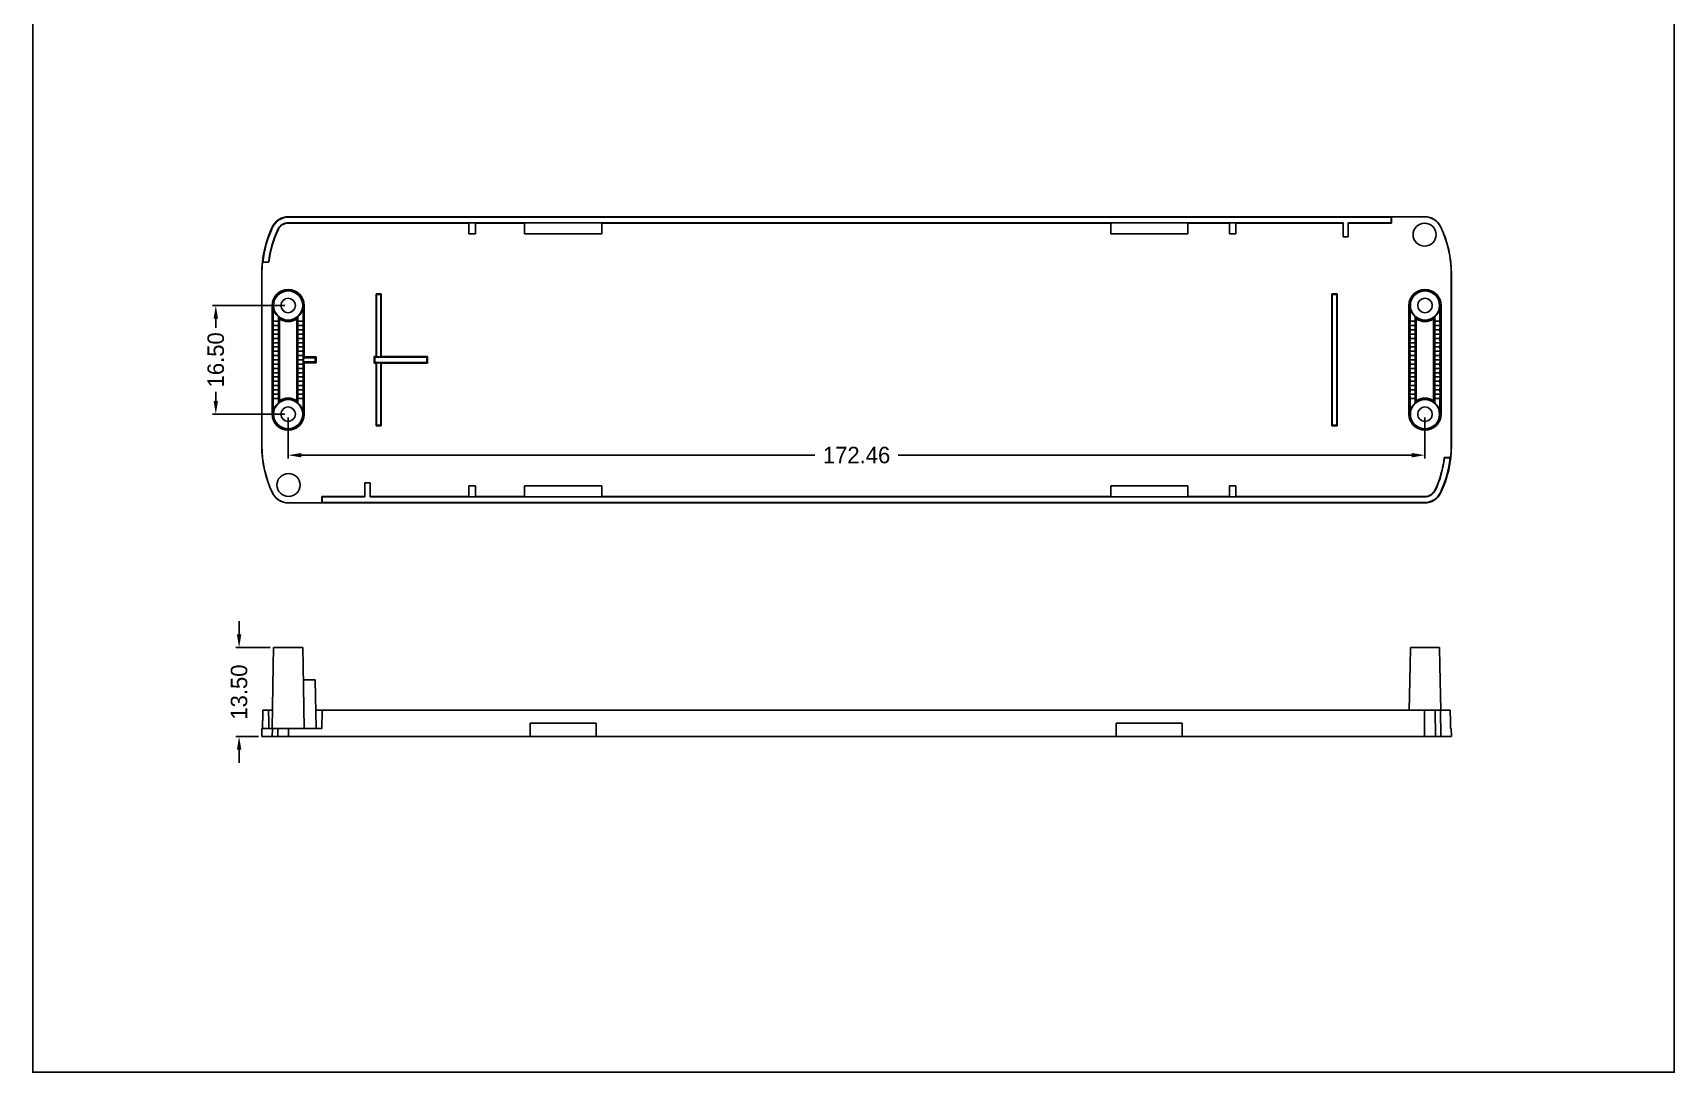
# Model space of a CAD drawing. Header units: millimetres. Extents: x 238 to 487, y 274 to 602.
# Drawn here: x 237.8 to 486.8, y 274.2 to 432 of the extents above; entities that cross this region are included whole.
import ezdxf

# ---------------------------------------------------------------- set-up
doc = ezdxf.new("R2010")
doc.units = ezdxf.units.MM
doc.layers.get('0').update_dxf_attribs({"linetype": 'CONTINUOUS'})
doc.layers.get('Defpoints').update_dxf_attribs({"linetype": 'CONTINUOUS'})
doc.layers.add('12', color=7, linetype='CONTINUOUS')
doc.layers.add('dim', color=82, linetype='CONTINUOUS', lineweight=9)
doc.dimstyles.get("Standard").update_dxf_attribs({"dimtxt": 0.18, "dimasz": 0.18, "dimexe": 0.18, "dimexo": 0.0625, "dimgap": 0.09, "dimtad": 0, "dimzin": 0, "dimdsep": 46, "dimtxsty": 'Standard', "dimcen": 0.09, "dimadec": 0, "dimazin": 0, "dimtfac": 1, "dimtofl": 0, "dimtmove": 0, "dimatfit": 3, "dimfxl": 0, "dimtolj": 1, "dimtzin": 0, "dimarcsym": 0})

# ---------------------------------------------------------------- blocks, each defined once
blk = doc.blocks.new('*D15')
at = {"layer": 'Defpoints', "color": 0}
for p in [(269.09, 338.66), (274.31, 338.66), (272.53, 325.16)]:
    blk.add_point(p, dxfattribs=at)
at = {"layer": 'dim', "color": 0, "lineweight": -2}
for p, q in [((269.09, 340.66), (269.09, 342.66)), ((273.81, 338.66), (268.59, 338.66)), ((272.03, 325.16), (268.59, 325.16)), ((269.09, 323.16), (269.09, 321.16))]:
    blk.add_line(p, q, dxfattribs=at)
at = {"layer": 'dim', "color": 0}
for points in [[(268.76, 340.66), (269.43, 340.66), (269.09, 338.66)], [(268.76, 323.16), (269.43, 323.16), (269.09, 325.16)]]:
    blk.add_solid(points, dxfattribs=at)
at = {"layer": 'dim', "color": 0, "insert": (269.09, 331.91), "char_height": 2.5, "attachment_point": 5, "rotation": 90}
blk.add_mtext('\\A1;13.50', dxfattribs=at)
blk = doc.blocks.new('*D16')
at = {"layer": 'Defpoints', "color": 0}
for p in [(265.56, 390.59), (276.53, 390.59), (276.53, 374.09)]:
    blk.add_point(p, dxfattribs=at)
at = {"layer": 'dim', "color": 0, "lineweight": -2}
for p, q in [((276.03, 390.59), (265.06, 390.59)), ((265.56, 388.59), (265.56, 387.22)), ((265.56, 376.09), (265.56, 377.47)), ((276.03, 374.09), (265.06, 374.09))]:
    blk.add_line(p, q, dxfattribs=at)
at = {"layer": 'dim', "color": 0}
for points in [[(265.22, 388.59), (265.89, 388.59), (265.56, 390.59)], [(265.22, 376.09), (265.89, 376.09), (265.56, 374.09)]]:
    blk.add_solid(points, dxfattribs=at)
at = {"layer": 'dim', "color": 0, "insert": (265.56, 382.34), "char_height": 2.5, "attachment_point": 5, "rotation": 90}
blk.add_mtext('\\A1;16.50', dxfattribs=at)
blk = doc.blocks.new('*D17')
at = {"layer": 'Defpoints', "color": 0}
for p in [(276.53, 374.09), (448.99, 374.09), (448.99, 367.87)]:
    blk.add_point(p, dxfattribs=at)
at = {"layer": 'dim', "color": 0, "lineweight": -2}
for p, q in [((276.53, 373.59), (276.53, 367.37)), ((448.99, 373.59), (448.99, 367.37)), ((278.53, 367.87), (356.43, 367.87)), ((446.99, 367.87), (369.09, 367.87))]:
    blk.add_line(p, q, dxfattribs=at)
at = {"layer": 'dim', "color": 0}
for points in [[(278.53, 368.2), (278.53, 367.53), (276.53, 367.87)], [(446.99, 368.2), (446.99, 367.53), (448.99, 367.87)]]:
    blk.add_solid(points, dxfattribs=at)
at = {"layer": 'dim', "color": 0, "insert": (362.76, 367.87), "char_height": 2.5, "attachment_point": 5}
blk.add_mtext('\\A1;172.46', dxfattribs=at)

msp = doc.modelspace()

# ---------------------------------------------------------------- linework, layer by layer
at = {"color": 6}
msp.add_lwpolyline([(237.8, 602.075), (486.792, 602.075), (486.792, 274.213), (237.8, 274.213)], close=True, dxfattribs=at)
at = {"layer": '12', "color": 155, "linetype": 'Continuous'}
for p, q in [((275.18, 403.68), (275.214, 403.619)), ((450.332, 403.662), (450.342, 403.68)), ((275.673, 402.834), (275.648, 402.876)), ((449.849, 361.849), (449.874, 361.807)), ((450.342, 361.003), (450.308, 361.063)), ((275.19, 361.021), (275.18, 361.003)), ((450.563, 325.163), (450.524, 329.163)), ((274.971, 326.363), (274.959, 325.163))]:
    msp.add_line(p, q, dxfattribs=at)
at = {"layer": '12', "color": 7, "linetype": 'Continuous'}
for p, q in [((276.588, 404.001), (276.588, 404.071)), ((313.261, 404.071), (276.588, 404.071)), ((443.841, 404.001), (276.588, 404.001)), ((313.261, 404.035), (313.261, 404.071)), ((323.261, 404.035), (313.261, 404.035)), ((323.261, 404.071), (323.261, 404.035)), ((402.161, 404.071), (323.261, 404.071)), ((402.161, 404.035), (402.161, 404.071)), ((412.161, 404.035), (402.161, 404.035)), ((412.161, 404.071), (412.161, 404.035)), ((448.934, 404.071), (412.161, 404.071)), ((443.889, 404.05), (443.841, 404.001)), ((443.841, 404.001), (443.841, 403.141)), ((443.889, 403.092), (443.889, 404.05)), ((448.934, 404.05), (443.889, 404.05)), ((448.934, 404.05), (448.934, 404.071)), ((274.18, 402.472), (274.117, 402.501)), ((275.003, 402.085), (274.959, 402.106)), ((276.588, 403.092), (276.588, 403.141)), ((436.561, 403.141), (276.588, 403.141)), ((303.928, 403.092), (276.588, 403.092)), ((303.928, 403.122), (303.928, 401.456)), ((304.928, 403.122), (303.928, 403.122)), ((304.928, 401.456), (303.928, 401.456)), ((304.928, 403.122), (304.928, 401.456)), ((312.411, 403.092), (304.928, 403.092)), ((312.411, 401.456), (312.411, 403.122)), ((312.411, 403.122), (324.111, 403.122)), ((324.111, 401.456), (312.411, 401.456)), ((324.111, 403.122), (324.111, 401.456)), ((401.311, 403.092), (324.111, 403.092)), ((401.311, 401.456), (401.311, 403.122)), ((401.311, 403.122), (413.011, 403.122)), ((413.011, 401.456), (401.311, 401.456)), ((413.011, 403.122), (413.011, 401.456)), ((419.311, 403.092), (413.011, 403.092)), ((419.311, 403.122), (419.311, 401.456)), ((419.311, 403.122), (420.311, 403.122)), ((419.311, 401.456), (420.311, 401.456)), ((420.311, 403.122), (420.311, 401.456)), ((436.561, 403.092), (420.311, 403.092)), ((436.561, 403.141), (436.561, 401.001)), ((437.361, 401.001), (436.561, 401.001)), ((437.361, 401.001), (437.361, 403.141)), ((443.841, 403.141), (437.361, 403.141)), ((443.889, 403.092), (437.361, 403.092)), ((443.889, 403.092), (443.841, 403.141)), ((451.386, 402.492), (451.405, 402.501)), ((273.56, 397.158), (272.695, 397.158)), ((272.531, 395.391), (272.531, 369.291)), ((272.552, 395.391), (272.531, 395.391)), ((272.552, 395.391), (272.552, 369.291)), ((452.97, 369.291), (452.97, 395.391)), ((452.97, 395.391), (452.991, 395.391)), ((452.991, 369.291), (452.991, 395.391)), ((289.861, 392.341), (289.861, 382.841)), ((289.861, 392.341), (289.92, 392.282)), ((290.661, 392.341), (289.861, 392.341)), ((290.602, 392.282), (289.92, 392.282)), ((289.92, 392.282), (289.92, 382.782)), ((290.602, 392.282), (290.661, 392.341)), ((290.602, 382.782), (290.602, 392.282)), ((290.661, 382.841), (290.661, 392.341)), ((434.861, 392.341), (434.861, 372.341)), ((434.92, 392.282), (434.861, 392.341)), ((435.661, 392.341), (434.861, 392.341)), ((434.92, 372.401), (434.92, 392.282)), ((434.92, 392.282), (435.602, 392.282)), ((435.661, 392.341), (435.602, 392.282)), ((435.602, 392.282), (435.602, 372.401)), ((435.661, 372.341), (435.661, 392.341)), ((274.096, 390.591), (274.096, 374.091)), ((274.264, 390.591), (274.096, 390.591)), ((274.264, 388.191), (274.264, 390.591)), ((275.049, 388.191), (275.049, 388.876)), ((275.216, 376.141), (275.216, 388.542)), ((277.846, 388.542), (277.846, 376.141)), ((278.014, 388.191), (278.014, 388.876)), ((278.799, 390.591), (278.966, 390.591)), ((278.799, 388.191), (278.799, 390.591)), ((278.966, 390.591), (278.966, 382.791)), ((446.556, 390.591), (446.556, 374.091)), ((446.723, 390.591), (446.556, 390.591)), ((446.723, 388.191), (446.723, 390.591)), ((447.508, 388.191), (447.508, 388.876)), ((447.676, 388.542), (447.676, 376.141)), ((450.306, 376.141), (450.306, 388.542)), ((450.473, 388.191), (450.473, 388.876)), ((451.258, 390.591), (451.426, 390.591)), ((451.258, 388.191), (451.258, 390.591)), ((451.426, 390.591), (451.426, 374.091)), ((274.264, 388.191), (274.253, 387.541)), ((274.253, 387.541), (274.264, 386.891)), ((275.059, 387.541), (274.253, 387.541)), ((274.264, 386.891), (274.253, 386.241)), ((274.253, 386.241), (274.264, 385.591)), ((275.059, 386.241), (274.253, 386.241)), ((275.049, 388.191), (274.264, 388.191)), ((274.264, 386.891), (275.049, 386.891)), ((275.049, 388.191), (275.059, 387.541)), ((275.059, 387.541), (275.049, 386.891)), ((275.049, 386.891), (275.059, 386.241)), ((275.059, 386.241), (275.049, 385.591)), ((278.003, 387.541), (278.014, 388.191)), ((278.014, 386.891), (278.003, 387.541)), ((278.809, 387.541), (278.003, 387.541)), ((278.003, 386.241), (278.014, 386.891)), ((278.014, 385.591), (278.003, 386.241)), ((278.809, 386.241), (278.003, 386.241)), ((278.799, 388.191), (278.014, 388.191)), ((278.014, 386.891), (278.799, 386.891)), ((278.809, 387.541), (278.799, 388.191)), ((278.799, 386.891), (278.809, 387.541)), ((278.809, 386.241), (278.799, 386.891)), ((278.799, 385.591), (278.809, 386.241)), ((446.723, 388.191), (446.713, 387.541)), ((446.713, 387.541), (446.723, 386.891)), ((447.519, 387.541), (446.713, 387.541)), ((446.723, 386.891), (446.713, 386.241)), ((446.713, 386.241), (446.723, 385.591)), ((447.519, 386.241), (446.713, 386.241)), ((447.508, 388.191), (446.723, 388.191)), ((446.723, 386.891), (447.508, 386.891)), ((447.508, 388.191), (447.519, 387.541)), ((447.519, 387.541), (447.508, 386.891)), ((447.508, 386.891), (447.519, 386.241)), ((447.519, 386.241), (447.508, 385.591)), ((450.463, 387.541), (450.473, 388.191)), ((450.473, 386.891), (450.463, 387.541)), ((451.269, 387.541), (450.463, 387.541)), ((450.463, 386.241), (450.473, 386.891)), ((450.473, 385.591), (450.463, 386.241)), ((451.269, 386.241), (450.463, 386.241)), ((451.258, 388.191), (450.473, 388.191)), ((450.473, 386.891), (451.258, 386.891)), ((451.269, 387.541), (451.258, 388.191)), ((451.258, 386.891), (451.269, 387.541)), ((451.269, 386.241), (451.258, 386.891)), ((451.258, 385.591), (451.269, 386.241)), ((274.264, 385.591), (274.253, 384.941)), ((274.253, 384.941), (274.264, 384.291)), ((275.059, 384.941), (274.253, 384.941)), ((274.264, 384.291), (274.253, 383.641)), ((274.253, 383.641), (274.264, 382.991)), ((275.059, 383.641), (274.253, 383.641)), ((274.264, 385.591), (275.049, 385.591)), ((275.049, 384.291), (274.264, 384.291)), ((275.049, 385.591), (275.059, 384.941)), ((275.059, 384.941), (275.049, 384.291)), ((275.049, 384.291), (275.059, 383.641)), ((275.059, 383.641), (275.049, 382.991)), ((278.003, 384.941), (278.014, 385.591)), ((278.014, 384.291), (278.003, 384.941)), ((278.809, 384.941), (278.003, 384.941)), ((278.003, 383.641), (278.014, 384.291)), ((278.014, 382.991), (278.003, 383.641)), ((278.809, 383.641), (278.003, 383.641)), ((278.014, 385.591), (278.799, 385.591)), ((278.799, 384.291), (278.014, 384.291)), ((278.809, 384.941), (278.799, 385.591)), ((278.799, 384.291), (278.809, 384.941)), ((278.809, 383.641), (278.799, 384.291)), ((278.799, 382.991), (278.809, 383.641)), ((446.723, 385.591), (446.713, 384.941)), ((446.713, 384.941), (446.723, 384.291)), ((447.519, 384.941), (446.713, 384.941)), ((446.723, 384.291), (446.713, 383.641)), ((446.713, 383.641), (446.723, 382.991)), ((447.519, 383.641), (446.713, 383.641)), ((446.723, 385.591), (447.508, 385.591)), ((447.508, 384.291), (446.723, 384.291)), ((447.508, 385.591), (447.519, 384.941)), ((447.519, 384.941), (447.508, 384.291)), ((447.508, 384.291), (447.519, 383.641)), ((447.519, 383.641), (447.508, 382.991)), ((450.463, 384.941), (450.473, 385.591)), ((450.473, 384.291), (450.463, 384.941)), ((451.269, 384.941), (450.463, 384.941)), ((450.463, 383.641), (450.473, 384.291)), ((450.473, 382.991), (450.463, 383.641)), ((451.269, 383.641), (450.463, 383.641)), ((450.473, 385.591), (451.258, 385.591)), ((451.258, 384.291), (450.473, 384.291)), ((451.269, 384.941), (451.258, 385.591)), ((451.258, 384.291), (451.269, 384.941)), ((451.269, 383.641), (451.258, 384.291)), ((451.258, 382.991), (451.269, 383.641)), ((274.264, 382.991), (274.253, 382.341)), ((274.253, 382.341), (274.264, 381.691)), ((275.059, 382.341), (274.253, 382.341)), ((274.264, 381.691), (274.253, 381.041)), ((274.253, 381.041), (274.264, 380.391)), ((275.059, 381.041), (274.253, 381.041)), ((275.049, 382.991), (274.264, 382.991)), ((274.264, 381.691), (275.049, 381.691)), ((275.049, 382.991), (275.059, 382.341)), ((275.059, 382.341), (275.049, 381.691)), ((275.049, 381.691), (275.059, 381.041)), ((275.059, 381.041), (275.049, 380.391)), ((278.003, 382.341), (278.014, 382.991)), ((278.014, 381.691), (278.003, 382.341)), ((278.809, 382.341), (278.003, 382.341)), ((278.003, 381.041), (278.014, 381.691)), ((278.014, 380.391), (278.003, 381.041)), ((278.809, 381.041), (278.003, 381.041)), ((278.799, 382.991), (278.014, 382.991)), ((278.014, 381.691), (278.799, 381.691)), ((278.809, 382.341), (278.799, 382.991)), ((278.799, 381.691), (278.809, 382.341)), ((278.809, 381.041), (278.799, 381.691)), ((278.799, 380.391), (278.809, 381.041)), ((278.966, 382.791), (278.837, 382.662)), ((278.837, 382.662), (278.837, 382.021)), ((278.837, 382.662), (280.637, 382.662)), ((278.837, 382.021), (278.966, 381.892)), ((280.637, 382.021), (278.837, 382.021)), ((280.766, 382.791), (278.966, 382.791)), ((278.966, 381.892), (278.966, 374.091)), ((278.966, 381.892), (280.766, 381.892)), ((280.766, 382.791), (280.637, 382.662)), ((280.637, 382.662), (280.637, 382.021)), ((280.766, 381.892), (280.637, 382.021)), ((280.766, 381.892), (280.766, 382.791)), ((289.602, 382.841), (289.602, 381.841)), ((289.602, 382.841), (289.678, 382.764)), ((289.861, 382.841), (289.602, 382.841)), ((289.602, 381.841), (289.678, 381.918)), ((289.602, 381.841), (289.861, 381.841)), ((289.678, 381.918), (289.678, 382.764)), ((289.678, 382.764), (297.584, 382.764)), ((297.584, 381.918), (289.678, 381.918)), ((289.92, 382.782), (289.861, 382.841)), ((289.861, 381.841), (289.92, 381.901)), ((289.861, 381.841), (289.861, 372.341)), ((290.602, 382.782), (289.92, 382.782)), ((289.92, 381.901), (289.92, 372.401)), ((289.92, 381.901), (290.602, 381.901)), ((290.661, 382.841), (290.602, 382.782)), ((290.602, 372.401), (290.602, 381.901)), ((290.602, 381.901), (290.661, 381.841)), ((297.661, 382.841), (290.661, 382.841)), ((290.661, 372.341), (290.661, 381.841)), ((290.661, 381.841), (297.661, 381.841)), ((297.661, 382.841), (297.584, 382.764)), ((297.584, 382.764), (297.584, 381.918)), ((297.661, 381.841), (297.584, 381.918)), ((297.661, 381.841), (297.661, 382.841)), ((446.723, 382.991), (446.713, 382.341)), ((446.713, 382.341), (446.723, 381.691)), ((447.519, 382.341), (446.713, 382.341)), ((446.723, 381.691), (446.713, 381.041)), ((446.713, 381.041), (446.723, 380.391)), ((447.519, 381.041), (446.713, 381.041)), ((447.508, 382.991), (446.723, 382.991)), ((446.723, 381.691), (447.508, 381.691)), ((447.508, 382.991), (447.519, 382.341)), ((447.519, 382.341), (447.508, 381.691)), ((447.508, 381.691), (447.519, 381.041)), ((447.519, 381.041), (447.508, 380.391)), ((450.463, 382.341), (450.473, 382.991)), ((450.473, 381.691), (450.463, 382.341)), ((451.269, 382.341), (450.463, 382.341)), ((450.463, 381.041), (450.473, 381.691)), ((450.473, 380.391), (450.463, 381.041)), ((451.269, 381.041), (450.463, 381.041)), ((451.258, 382.991), (450.473, 382.991)), ((450.473, 381.691), (451.258, 381.691)), ((451.269, 382.341), (451.258, 382.991)), ((451.258, 381.691), (451.269, 382.341)), ((451.269, 381.041), (451.258, 381.691)), ((451.258, 380.391), (451.269, 381.041)), ((274.264, 380.391), (274.253, 379.741)), ((274.253, 379.741), (274.264, 379.091)), ((275.059, 379.741), (274.253, 379.741)), ((274.264, 379.091), (274.253, 378.441)), ((275.049, 380.391), (274.264, 380.391)), ((274.264, 379.091), (275.049, 379.091)), ((275.049, 380.391), (275.059, 379.741)), ((275.059, 379.741), (275.049, 379.091)), ((275.049, 379.091), (275.059, 378.441)), ((278.003, 379.741), (278.014, 380.391)), ((278.014, 379.091), (278.003, 379.741)), ((278.809, 379.741), (278.003, 379.741)), ((278.003, 378.441), (278.014, 379.091)), ((278.799, 380.391), (278.014, 380.391)), ((278.014, 379.091), (278.799, 379.091)), ((278.809, 379.741), (278.799, 380.391)), ((278.799, 379.091), (278.809, 379.741)), ((278.809, 378.441), (278.799, 379.091)), ((446.723, 380.391), (446.713, 379.741)), ((446.713, 379.741), (446.723, 379.091)), ((447.519, 379.741), (446.713, 379.741)), ((446.723, 379.091), (446.713, 378.441)), ((447.508, 380.391), (446.723, 380.391)), ((446.723, 379.091), (447.508, 379.091)), ((447.508, 380.391), (447.519, 379.741)), ((447.519, 379.741), (447.508, 379.091)), ((447.508, 379.091), (447.519, 378.441)), ((450.463, 379.741), (450.473, 380.391)), ((450.473, 379.091), (450.463, 379.741)), ((451.269, 379.741), (450.463, 379.741)), ((450.463, 378.441), (450.473, 379.091)), ((451.258, 380.391), (450.473, 380.391)), ((450.473, 379.091), (451.258, 379.091)), ((451.269, 379.741), (451.258, 380.391)), ((451.258, 379.091), (451.269, 379.741)), ((451.269, 378.441), (451.258, 379.091)), ((274.253, 378.441), (274.264, 377.791)), ((275.059, 378.441), (274.253, 378.441)), ((274.264, 377.791), (274.253, 377.141)), ((274.253, 377.141), (274.264, 376.491)), ((275.059, 377.141), (274.253, 377.141)), ((274.264, 377.791), (275.049, 377.791)), ((274.264, 374.091), (274.264, 376.491)), ((274.264, 376.491), (275.049, 376.491)), ((275.059, 378.441), (275.049, 377.791)), ((275.049, 377.791), (275.059, 377.141)), ((275.059, 377.141), (275.049, 376.491)), ((275.049, 375.807), (275.049, 376.491)), ((278.014, 377.791), (278.003, 378.441)), ((278.809, 378.441), (278.003, 378.441)), ((278.003, 377.141), (278.014, 377.791)), ((278.014, 376.491), (278.003, 377.141)), ((278.809, 377.141), (278.003, 377.141)), ((278.014, 377.791), (278.799, 377.791)), ((278.014, 375.807), (278.014, 376.491)), ((278.014, 376.491), (278.799, 376.491)), ((278.799, 377.791), (278.809, 378.441)), ((278.809, 377.141), (278.799, 377.791)), ((278.799, 376.491), (278.809, 377.141)), ((278.799, 374.091), (278.799, 376.491)), ((446.713, 378.441), (446.723, 377.791)), ((447.519, 378.441), (446.713, 378.441)), ((446.723, 377.791), (446.713, 377.141)), ((446.713, 377.141), (446.723, 376.491)), ((447.519, 377.141), (446.713, 377.141)), ((446.723, 377.791), (447.508, 377.791)), ((446.723, 374.091), (446.723, 376.491)), ((446.723, 376.491), (447.508, 376.491)), ((447.519, 378.441), (447.508, 377.791)), ((447.508, 377.791), (447.519, 377.141)), ((447.519, 377.141), (447.508, 376.491)), ((447.508, 375.807), (447.508, 376.491)), ((450.473, 377.791), (450.463, 378.441)), ((451.269, 378.441), (450.463, 378.441)), ((450.463, 377.141), (450.473, 377.791)), ((450.473, 376.491), (450.463, 377.141)), ((451.269, 377.141), (450.463, 377.141)), ((450.473, 377.791), (451.258, 377.791)), ((450.473, 375.807), (450.473, 376.491)), ((450.473, 376.491), (451.258, 376.491)), ((451.258, 377.791), (451.269, 378.441)), ((451.269, 377.141), (451.258, 377.791)), ((451.258, 376.491), (451.269, 377.141)), ((451.258, 374.091), (451.258, 376.491)), ((274.264, 374.091), (274.096, 374.091)), ((278.966, 374.091), (278.799, 374.091)), ((446.556, 374.091), (446.723, 374.091)), ((451.258, 374.091), (451.426, 374.091)), ((289.92, 372.401), (289.861, 372.341)), ((289.861, 372.341), (290.661, 372.341)), ((289.92, 372.401), (290.602, 372.401)), ((290.661, 372.341), (290.602, 372.401)), ((434.861, 372.341), (434.92, 372.401)), ((434.861, 372.341), (435.661, 372.341)), ((435.602, 372.401), (434.92, 372.401)), ((435.602, 372.401), (435.661, 372.341)), ((272.552, 369.291), (272.531, 369.291)), ((452.97, 369.291), (452.991, 369.291)), ((452.874, 367.504), (451.91, 367.504)), ((451.954, 367.455), (452.82, 367.455)), ((288.161, 361.542), (288.161, 363.681)), ((288.961, 363.681), (288.161, 363.681)), ((288.961, 363.681), (288.961, 361.542)), ((274.136, 362.19), (274.117, 362.181)), ((281.633, 361.59), (281.633, 360.632)), ((281.633, 361.59), (288.161, 361.59)), ((281.633, 361.59), (281.681, 361.542)), ((281.681, 360.681), (281.681, 361.542)), ((281.681, 361.542), (288.161, 361.542)), ((288.961, 361.59), (303.928, 361.59)), ((288.961, 361.542), (448.934, 361.542)), ((303.928, 361.561), (303.928, 363.226)), ((304.928, 363.226), (303.928, 363.226)), ((304.928, 361.561), (303.928, 361.561)), ((304.928, 361.561), (304.928, 363.226)), ((304.928, 361.59), (312.411, 361.59)), ((312.411, 363.226), (312.411, 361.561)), ((324.111, 363.226), (312.411, 363.226)), ((324.111, 361.561), (312.411, 361.561)), ((324.111, 361.561), (324.111, 363.226)), ((324.111, 361.59), (401.311, 361.59)), ((401.311, 363.226), (401.311, 361.561)), ((413.011, 363.226), (401.311, 363.226)), ((413.011, 361.561), (401.311, 361.561)), ((413.011, 361.561), (413.011, 363.226)), ((413.011, 361.59), (419.311, 361.59)), ((419.311, 361.561), (419.311, 363.226)), ((419.311, 363.226), (420.311, 363.226)), ((419.311, 361.561), (420.311, 361.561)), ((420.311, 361.561), (420.311, 363.226)), ((420.311, 361.59), (448.934, 361.59)), ((448.934, 361.59), (448.934, 361.542)), ((450.519, 362.597), (450.563, 362.576)), ((451.342, 362.211), (451.405, 362.181)), ((276.588, 360.632), (276.588, 360.611)), ((276.588, 360.632), (281.633, 360.632)), ((276.588, 360.611), (313.261, 360.611)), ((281.633, 360.632), (281.681, 360.681)), ((281.681, 360.681), (448.934, 360.681)), ((313.261, 360.647), (323.261, 360.647)), ((313.261, 360.611), (313.261, 360.647)), ((323.261, 360.647), (323.261, 360.611)), ((323.261, 360.611), (402.161, 360.611)), ((402.161, 360.647), (412.161, 360.647)), ((402.161, 360.611), (402.161, 360.647)), ((412.161, 360.647), (412.161, 360.611)), ((412.161, 360.611), (448.934, 360.611)), ((448.934, 360.681), (448.934, 360.611)), ((274.311, 338.663), (274.264, 335.963)), ((274.311, 338.663), (278.752, 338.663)), ((278.799, 335.963), (278.752, 338.663)), ((446.771, 338.663), (446.723, 335.963)), ((448.991, 338.663), (446.771, 338.663)), ((451.211, 338.663), (448.991, 338.663)), ((451.258, 335.963), (451.211, 338.663)), ((274.264, 335.963), (274.096, 326.363)), ((278.966, 326.363), (278.799, 335.963)), ((280.637, 333.763), (278.837, 333.763)), ((280.766, 326.363), (280.637, 333.763)), ((446.605, 329.163), (446.723, 335.963)), ((451.258, 335.963), (451.377, 329.163)), ((273.56, 329.163), (272.695, 329.163)), ((274.145, 329.163), (273.56, 329.163)), ((281.682, 329.163), (280.718, 329.163)), ((281.633, 326.363), (281.681, 329.163)), ((281.681, 329.163), (448.934, 329.163)), ((448.934, 329.163), (448.934, 325.163)), ((448.934, 329.163), (451.342, 329.163)), ((451.342, 329.163), (451.405, 325.163)), ((451.342, 329.163), (452.82, 329.163)), ((272.552, 326.363), (272.531, 325.163)), ((272.552, 326.363), (274.136, 326.363)), ((274.136, 326.363), (274.117, 325.163)), ((274.136, 326.363), (276.588, 326.363)), ((276.588, 326.363), (276.588, 325.163)), ((276.588, 326.363), (281.633, 326.363)), ((313.261, 327.213), (323.261, 327.213)), ((313.261, 325.163), (313.261, 327.213)), ((323.261, 327.213), (323.261, 325.163)), ((402.161, 327.213), (412.161, 327.213)), ((402.161, 325.163), (402.161, 327.213)), ((412.161, 327.213), (412.161, 325.163)), ((452.874, 326.363), (452.97, 326.363)), ((452.97, 326.363), (452.991, 325.163)), ((272.531, 325.163), (274.117, 325.163)), ((274.117, 325.163), (276.588, 325.163)), ((276.588, 325.163), (313.261, 325.163)), ((323.261, 325.163), (313.261, 325.163)), ((323.261, 325.163), (402.161, 325.163)), ((412.161, 325.163), (402.161, 325.163)), ((412.161, 325.163), (448.934, 325.163)), ((448.934, 325.163), (451.405, 325.163)), ((451.405, 325.163), (452.991, 325.163))]:
    msp.add_line(p, q, dxfattribs=at)
for centre, radius in [((448.934, 401.341), 1.75), ((448.991, 390.591), 2.22), ((448.991, 390.591), 1.1), ((276.531, 374.091), 2.22), ((448.991, 374.091), 1.1)]:
    msp.add_circle(centre, radius, dxfattribs=at)
at = {"layer": '12', "color": 7, "linetype": 'Continuous', "extrusion": (0, 0, -1)}
for centre, radius in [((-276.531, 390.591), 2.22), ((-276.531, 390.591), 1.1), ((-448.991, 374.091), 2.22), ((-276.531, 374.091), 1.1), ((-276.588, 363.341), 1.75)]:
    msp.add_circle(centre, radius, dxfattribs=at)
at = {"layer": '12', "color": 7, "linetype": 'Continuous'}
for centre, radius, start, end in [((276.588, 401.341), 2.73, 90, 154.8499), ((276.588, 401.341), 2.66, 90, 154.8499), ((448.934, 401.341), 2.73, 25.1501, 90), ((448.934, 401.341), 2.709, 25.1501, 90), ((289.261, 395.391), 16.73, 154.8499, 180), ((289.261, 395.391), 16.66, 154.8499, 173.9137), ((289.261, 395.391), 15.8, 154.8499, 173.58091), ((289.261, 395.391), 15.751, 154.8499, 173.56091), ((276.588, 401.341), 1.8, 90, 154.8499), ((276.588, 401.341), 1.751, 90, 154.8499), ((436.261, 395.391), 16.709, 0, 25.1501), ((436.261, 395.391), 16.73, 0, 25.1501), ((289.261, 395.391), 16.709, 173.93157, 180), ((276.531, 390.591), 2.435, 0, 180), ((448.991, 390.591), 2.267, 180, 229.168), ((448.991, 390.591), 2.435, 237.31416, 302.68584), ((448.991, 390.591), 2.267, 310.832, 0), ((448.991, 374.091), 2.435, 57.31416, 122.68584), ((276.531, 374.091), 2.267, 130.832, 180), ((276.531, 374.091), 2.267, 0, 49.168), ((448.991, 374.091), 2.435, 180, 0), ((289.261, 369.291), 16.73, 180, 205.1501), ((289.261, 369.291), 16.709, 180, 205.1501), ((436.261, 369.291), 16.73, 334.8499, 0), ((436.261, 369.291), 16.709, 353.85933, 0), ((436.261, 369.291), 15.751, 334.8499, 353.48423), ((436.261, 369.291), 15.8, 334.8499, 353.32606), ((436.261, 369.291), 16.66, 334.8499, 353.67216), ((276.588, 363.341), 2.73, 205.1501, 270), ((276.588, 363.341), 2.709, 205.1501, 270), ((448.934, 363.341), 1.751, 270, 334.8499), ((448.934, 363.341), 1.8, 270, 334.8499), ((448.934, 363.341), 2.66, 270, 334.8499), ((448.934, 363.341), 2.73, 270, 334.8499)]:
    msp.add_arc(centre, radius, start, end, dxfattribs=at)
at = {"layer": '12', "color": 7, "linetype": 'Continuous', "extrusion": (0, 0, -1)}
for centre, radius, start, end in [((-448.991, 390.591), 2.435, 0, 180), ((-276.531, 390.591), 2.267, 310.832, 0), ((-276.531, 390.591), 2.435, 237.31416, 302.68584), ((-276.531, 390.591), 2.267, 180, 229.168), ((-276.531, 374.091), 2.435, 57.31416, 122.68584), ((-276.531, 374.091), 2.435, 180, 0), ((-448.991, 374.091), 2.267, 0, 49.168), ((-448.991, 374.091), 2.267, 130.832, 180)]:
    msp.add_arc(centre, radius, start, end, dxfattribs=at)
at = {"layer": '12', "color": 7, "linetype": 'Continuous'}
for points in [[(272.695, 397.158), (272.679, 397.158), (272.662, 397.158), (272.646, 397.158)], [(273.56, 397.158), (273.577, 397.158), (273.593, 397.158), (273.61, 397.158)], [(275.049, 388.876), (275.105, 388.754), (275.16, 388.644), (275.216, 388.542)], [(277.846, 388.542), (277.902, 388.644), (277.958, 388.754), (278.014, 388.876)], [(447.676, 388.542), (447.62, 388.644), (447.564, 388.754), (447.508, 388.876)], [(450.473, 388.876), (450.418, 388.754), (450.362, 388.644), (450.306, 388.542)], [(275.049, 375.807), (275.105, 375.929), (275.16, 376.038), (275.216, 376.141)], [(277.846, 376.141), (277.902, 376.038), (277.958, 375.929), (278.014, 375.807)], [(447.676, 376.141), (447.62, 376.038), (447.564, 375.929), (447.508, 375.807)], [(450.473, 375.807), (450.418, 375.929), (450.362, 376.038), (450.306, 376.141)], [(451.954, 367.455), (451.939, 367.471), (451.925, 367.487), (451.91, 367.504)], [(452.82, 367.455), (452.838, 367.471), (452.856, 367.487), (452.874, 367.504)], [(272.695, 329.163), (272.679, 328.229), (272.662, 327.296), (272.646, 326.363)], [(273.56, 329.163), (273.577, 328.229), (273.593, 327.296), (273.61, 326.363)], [(452.82, 329.163), (452.838, 328.229), (452.856, 327.296), (452.874, 326.363)]]:
    msp.add_open_spline(points, degree=3, dxfattribs=at)

# ---------------------------------------------------------------- dimensions: what is measured, and where the dimension line sits
at = {"layer": 'dim'}
for base, p1, p2, picture, middle in [((265.556, 390.591), (276.531, 374.091), (276.531, 390.591), '*D16', (265.556, 382.341)), ((269.092, 338.663), (272.531, 325.163), (274.311, 338.663), '*D15', (269.092, 331.913))]:
    dim = msp.add_linear_dim(base=base, p1=p1, p2=p2, angle=90, dimstyle='Standard', override={"dimtxt": 2.5, "dimasz": 2, "dimexe": 0.49975, "dimexo": 0.49975, "dimgap": 0.49975}, dxfattribs=at)
    dim.commit()
    dim.dimension.update_dxf_attribs({"geometry": picture, "text_midpoint": middle})
dim = msp.add_linear_dim(base=(448.991, 367.866), p1=(276.531, 374.091), p2=(448.991, 374.091), dimstyle='Standard', override={"dimtxt": 2.5, "dimasz": 2, "dimexe": 0.49975, "dimexo": 0.49975, "dimgap": 0.49975}, dxfattribs=at)
dim.commit()
dim.dimension.update_dxf_attribs({"geometry": '*D17', "text_midpoint": (362.761, 367.866)})

doc.saveas('drawing.dxf')
